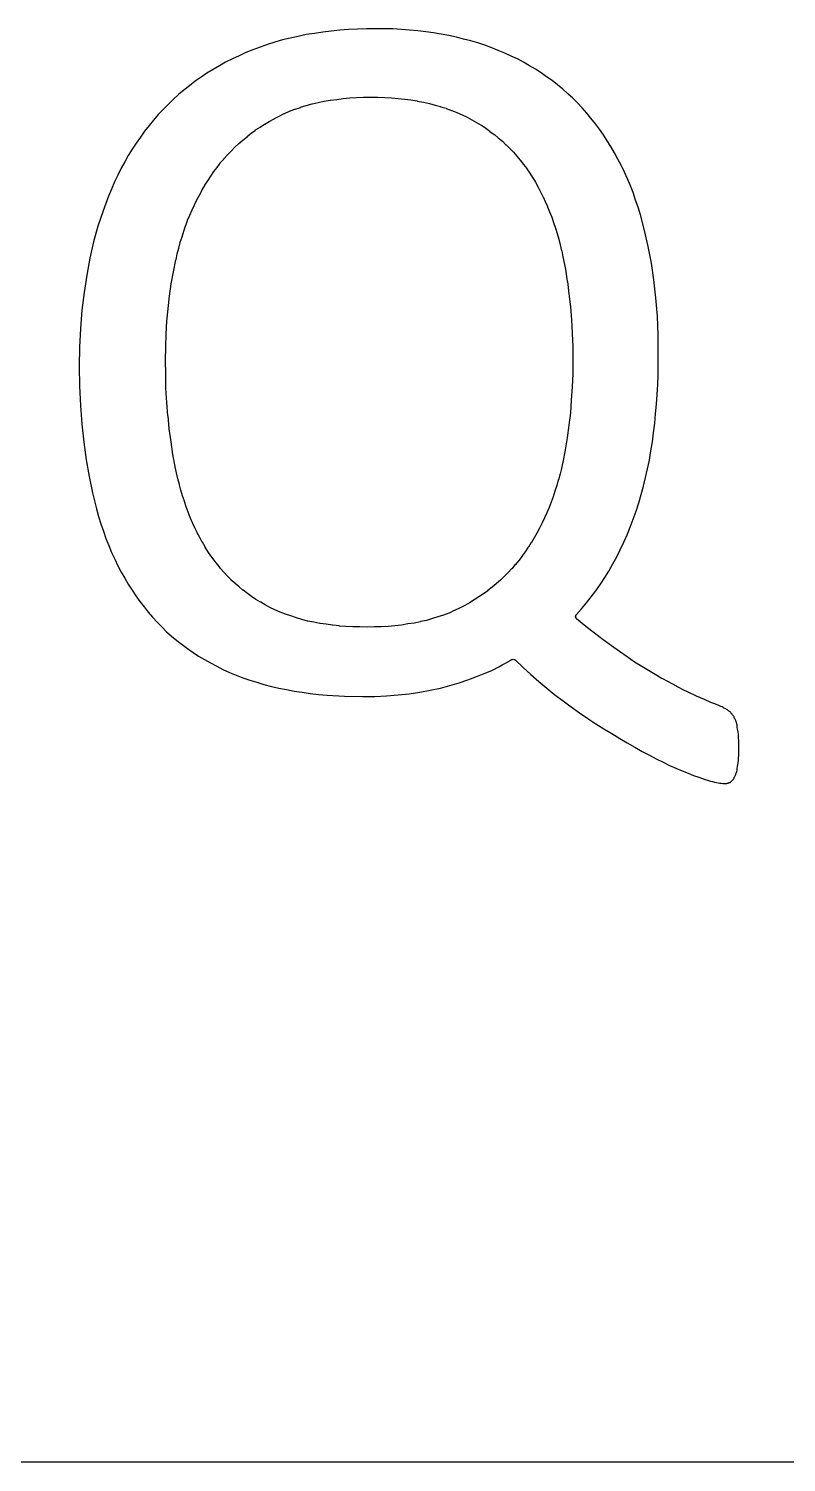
# Model space of a CAD drawing. Extents: x 114 to 420, y -150 to -26.
# Drawn here: x 138.759 to 141.31, y -149.87 to -145.044 of the extents above; entities that cross this region are included whole.
import ezdxf

# ---------------------------------------------------------------- set-up
doc = ezdxf.new("R2010")
doc.units = 0
doc.layers.add('BLACK', color=7, linetype='CONTINUOUS')

msp = doc.modelspace()

# ---------------------------------------------------------------- linework, layer by layer
at = {"layer": 'BLACK', "linetype": 'CONTINUOUS'}
for p, q in [((139.693, -145.064), (139.666, -145.07)), ((139.721, -145.06), (139.693, -145.064)), ((139.749, -145.056), (139.721, -145.06)), ((139.777, -145.052), (139.749, -145.056)), ((139.806, -145.049), (139.777, -145.052)), ((139.836, -145.047), (139.806, -145.049)), ((139.866, -145.046), (139.836, -145.047)), ((139.896, -145.045), (139.866, -145.046)), ((139.927, -145.044), (139.896, -145.045)), ((139.985, -145.045), (139.927, -145.044)), ((140.014, -145.047), (139.985, -145.045)), ((140.041, -145.049), (140.014, -145.047)), ((140.069, -145.051), (140.041, -145.049)), ((140.096, -145.055), (140.069, -145.051)), ((140.122, -145.058), (140.096, -145.055)), ((140.148, -145.062), (140.122, -145.058)), ((140.174, -145.067), (140.148, -145.062)), ((140.199, -145.073), (140.174, -145.067)), ((139.514, -145.115), (139.49, -145.124)), ((139.538, -145.106), (139.514, -145.115)), ((139.563, -145.097), (139.538, -145.106)), ((139.588, -145.089), (139.563, -145.097)), ((139.613, -145.082), (139.588, -145.089)), ((139.639, -145.076), (139.613, -145.082)), ((139.666, -145.07), (139.639, -145.076)), ((140.223, -145.079), (140.199, -145.073)), ((140.248, -145.085), (140.223, -145.079)), ((140.271, -145.092), (140.248, -145.085)), ((140.295, -145.1), (140.271, -145.092)), ((140.318, -145.108), (140.295, -145.1)), ((140.34, -145.117), (140.318, -145.108)), ((140.362, -145.126), (140.34, -145.117)), ((139.422, -145.157), (139.401, -145.169)), ((139.445, -145.145), (139.422, -145.157)), ((139.467, -145.135), (139.445, -145.145)), ((139.49, -145.124), (139.467, -145.135)), ((140.384, -145.136), (140.362, -145.126)), ((140.405, -145.146), (140.384, -145.136)), ((140.425, -145.157), (140.405, -145.146)), ((140.445, -145.169), (140.425, -145.157)), ((139.339, -145.207), (139.319, -145.221)), ((139.359, -145.194), (139.339, -145.207)), ((139.38, -145.181), (139.359, -145.194)), ((139.401, -145.169), (139.38, -145.181)), ((140.465, -145.18), (140.445, -145.169)), ((140.484, -145.193), (140.465, -145.18)), ((140.503, -145.206), (140.484, -145.193)), ((140.522, -145.219), (140.503, -145.206)), ((139.281, -145.251), (139.263, -145.266)), ((139.3, -145.236), (139.281, -145.251)), ((139.319, -145.221), (139.3, -145.236)), ((140.539, -145.233), (140.522, -145.219)), ((140.557, -145.248), (140.539, -145.233)), ((140.574, -145.263), (140.557, -145.248)), ((139.228, -145.299), (139.211, -145.316)), ((139.245, -145.282), (139.228, -145.299)), ((139.263, -145.266), (139.245, -145.282)), ((139.656, -145.315), (139.674, -145.309)), ((139.674, -145.308), (139.693, -145.303)), ((139.674, -145.309), (139.674, -145.308)), ((139.674, -145.309), (139.674, -145.309)), ((139.693, -145.303), (139.713, -145.297)), ((139.693, -145.303), (139.693, -145.303)), ((139.693, -145.303), (139.693, -145.303)), ((139.713, -145.297), (139.733, -145.293)), ((139.713, -145.297), (139.713, -145.297)), ((139.713, -145.297), (139.713, -145.297)), ((139.733, -145.293), (139.753, -145.288)), ((139.733, -145.293), (139.733, -145.293)), ((139.733, -145.293), (139.733, -145.293)), ((139.753, -145.288), (139.753, -145.288)), ((139.753, -145.288), (139.754, -145.288)), ((139.754, -145.288), (139.774, -145.285)), ((139.774, -145.285), (139.774, -145.285)), ((139.774, -145.285), (139.775, -145.285)), ((139.775, -145.285), (139.796, -145.282)), ((139.796, -145.282), (139.818, -145.279)), ((139.796, -145.282), (139.796, -145.282)), ((139.796, -145.282), (139.796, -145.282)), ((139.818, -145.279), (139.84, -145.277)), ((139.818, -145.279), (139.818, -145.279)), ((139.818, -145.279), (139.818, -145.279)), ((139.84, -145.277), (139.863, -145.276)), ((139.84, -145.277), (139.84, -145.277)), ((139.84, -145.277), (139.84, -145.277)), ((139.863, -145.276), (139.886, -145.275)), ((139.863, -145.276), (139.863, -145.276)), ((139.863, -145.276), (139.863, -145.276)), ((139.886, -145.275), (139.887, -145.275)), ((139.887, -145.275), (139.887, -145.275)), ((139.887, -145.275), (139.91, -145.275)), ((139.91, -145.275), (139.91, -145.275)), ((139.91, -145.275), (139.911, -145.275)), ((139.911, -145.275), (139.934, -145.275)), ((139.934, -145.275), (139.934, -145.275)), ((139.934, -145.275), (139.934, -145.275)), ((139.934, -145.275), (139.958, -145.276)), ((139.958, -145.276), (139.958, -145.276)), ((139.958, -145.276), (139.958, -145.276)), ((139.958, -145.276), (139.98, -145.277)), ((139.98, -145.277), (139.981, -145.277)), ((139.981, -145.277), (139.981, -145.277)), ((139.981, -145.277), (140.003, -145.279)), ((140.003, -145.279), (140.003, -145.279)), ((140.003, -145.279), (140.003, -145.279)), ((140.003, -145.279), (140.025, -145.281)), ((140.025, -145.281), (140.025, -145.281)), ((140.025, -145.281), (140.025, -145.281)), ((140.025, -145.281), (140.046, -145.284)), ((140.046, -145.284), (140.046, -145.284)), ((140.046, -145.284), (140.046, -145.284)), ((140.046, -145.284), (140.067, -145.287)), ((140.067, -145.287), (140.067, -145.288)), ((140.067, -145.288), (140.067, -145.288)), ((140.067, -145.288), (140.088, -145.291)), ((140.088, -145.291), (140.088, -145.292)), ((140.088, -145.292), (140.088, -145.291)), ((140.088, -145.291), (140.108, -145.296)), ((140.108, -145.296), (140.108, -145.296)), ((140.108, -145.296), (140.108, -145.296)), ((140.108, -145.296), (140.127, -145.301)), ((140.127, -145.301), (140.127, -145.301)), ((140.127, -145.301), (140.128, -145.301)), ((140.128, -145.301), (140.146, -145.306)), ((140.146, -145.306), (140.147, -145.307)), ((140.147, -145.307), (140.147, -145.307)), ((140.147, -145.307), (140.165, -145.312)), ((140.591, -145.278), (140.574, -145.263)), ((140.607, -145.294), (140.591, -145.278)), ((140.622, -145.311), (140.607, -145.294)), ((139.179, -145.352), (139.164, -145.37)), ((139.195, -145.333), (139.179, -145.352)), ((139.211, -145.316), (139.195, -145.333)), ((139.554, -145.365), (139.569, -145.356)), ((139.569, -145.356), (139.585, -145.347)), ((139.569, -145.356), (139.569, -145.356)), ((139.569, -145.356), (139.569, -145.356)), ((139.585, -145.347), (139.586, -145.347)), ((139.586, -145.346), (139.602, -145.338)), ((139.586, -145.347), (139.586, -145.346)), ((139.602, -145.338), (139.619, -145.33)), ((139.602, -145.338), (139.602, -145.338)), ((139.602, -145.338), (139.602, -145.338)), ((139.619, -145.33), (139.62, -145.33)), ((139.62, -145.33), (139.637, -145.322)), ((139.62, -145.33), (139.62, -145.33)), ((139.637, -145.322), (139.655, -145.315)), ((139.637, -145.322), (139.637, -145.322)), ((139.637, -145.322), (139.637, -145.322)), ((139.655, -145.315), (139.655, -145.315)), ((139.655, -145.315), (139.656, -145.315)), ((140.165, -145.312), (140.165, -145.313)), ((140.165, -145.313), (140.165, -145.313)), ((140.165, -145.313), (140.183, -145.319)), ((140.183, -145.319), (140.183, -145.319)), ((140.183, -145.319), (140.184, -145.319)), ((140.184, -145.319), (140.201, -145.326)), ((140.201, -145.326), (140.201, -145.326)), ((140.201, -145.326), (140.201, -145.326)), ((140.201, -145.326), (140.218, -145.334)), ((140.218, -145.334), (140.218, -145.334)), ((140.218, -145.334), (140.219, -145.334)), ((140.219, -145.334), (140.235, -145.342)), ((140.235, -145.342), (140.235, -145.342)), ((140.235, -145.342), (140.235, -145.342)), ((140.235, -145.342), (140.251, -145.351)), ((140.251, -145.351), (140.251, -145.351)), ((140.251, -145.351), (140.251, -145.351)), ((140.251, -145.351), (140.267, -145.36)), ((140.638, -145.328), (140.622, -145.311)), ((140.652, -145.345), (140.638, -145.328)), ((140.667, -145.364), (140.652, -145.345)), ((139.149, -145.389), (139.135, -145.409)), ((139.164, -145.37), (139.149, -145.389)), ((139.494, -145.407), (139.508, -145.396)), ((139.494, -145.408), (139.494, -145.407)), ((139.494, -145.407), (139.494, -145.407)), ((139.508, -145.396), (139.523, -145.386)), ((139.508, -145.396), (139.508, -145.396)), ((139.508, -145.396), (139.508, -145.396)), ((139.523, -145.385), (139.538, -145.375)), ((139.523, -145.386), (139.523, -145.385)), ((139.523, -145.386), (139.523, -145.386)), ((139.538, -145.375), (139.553, -145.365)), ((139.538, -145.375), (139.538, -145.375)), ((139.538, -145.375), (139.538, -145.375)), ((139.553, -145.365), (139.553, -145.365)), ((139.553, -145.365), (139.554, -145.365)), ((140.267, -145.36), (140.267, -145.36)), ((140.267, -145.36), (140.267, -145.36)), ((140.267, -145.36), (140.282, -145.369)), ((140.282, -145.369), (140.283, -145.369)), ((140.283, -145.369), (140.283, -145.369)), ((140.283, -145.369), (140.298, -145.379)), ((140.298, -145.379), (140.298, -145.379)), ((140.298, -145.379), (140.298, -145.379)), ((140.298, -145.379), (140.312, -145.389)), ((140.312, -145.389), (140.312, -145.39)), ((140.312, -145.39), (140.312, -145.39)), ((140.312, -145.39), (140.326, -145.4)), ((140.326, -145.4), (140.326, -145.4)), ((140.326, -145.4), (140.327, -145.4)), ((140.327, -145.4), (140.34, -145.411)), ((140.681, -145.382), (140.667, -145.364)), ((140.694, -145.401), (140.681, -145.382)), ((140.707, -145.421), (140.694, -145.401)), ((139.107, -145.45), (139.094, -145.471)), ((139.121, -145.429), (139.107, -145.45)), ((139.135, -145.409), (139.121, -145.429)), ((139.44, -145.456), (139.453, -145.443)), ((139.453, -145.443), (139.466, -145.431)), ((139.453, -145.443), (139.453, -145.443)), ((139.453, -145.443), (139.453, -145.443)), ((139.466, -145.431), (139.48, -145.419)), ((139.466, -145.431), (139.466, -145.431)), ((139.466, -145.431), (139.466, -145.431)), ((139.48, -145.419), (139.494, -145.408)), ((139.48, -145.419), (139.48, -145.419)), ((139.48, -145.419), (139.48, -145.419)), ((140.34, -145.411), (140.34, -145.411)), ((140.34, -145.411), (140.34, -145.412)), ((140.34, -145.412), (140.354, -145.423)), ((140.354, -145.423), (140.354, -145.423)), ((140.354, -145.423), (140.354, -145.423)), ((140.354, -145.423), (140.366, -145.435)), ((140.366, -145.435), (140.367, -145.435)), ((140.367, -145.435), (140.367, -145.435)), ((140.367, -145.435), (140.379, -145.447)), ((140.379, -145.447), (140.379, -145.447)), ((140.379, -145.447), (140.379, -145.447)), ((140.379, -145.447), (140.391, -145.46)), ((140.719, -145.441), (140.707, -145.421)), ((140.731, -145.462), (140.719, -145.441)), ((139.082, -145.492), (139.07, -145.514)), ((139.094, -145.471), (139.082, -145.492)), ((139.393, -145.511), (139.404, -145.497)), ((139.404, -145.496), (139.416, -145.483)), ((139.404, -145.497), (139.404, -145.496)), ((139.404, -145.496), (139.404, -145.496)), ((139.416, -145.482), (139.428, -145.469)), ((139.416, -145.483), (139.416, -145.482)), ((139.416, -145.483), (139.416, -145.483)), ((139.428, -145.469), (139.44, -145.456)), ((139.428, -145.469), (139.428, -145.469)), ((139.428, -145.469), (139.428, -145.469)), ((139.44, -145.456), (139.44, -145.456)), ((139.44, -145.456), (139.44, -145.456)), ((140.391, -145.46), (140.391, -145.46)), ((140.391, -145.46), (140.391, -145.46)), ((140.391, -145.46), (140.403, -145.473)), ((140.403, -145.473), (140.403, -145.473)), ((140.403, -145.473), (140.403, -145.473)), ((140.403, -145.473), (140.414, -145.487)), ((140.414, -145.487), (140.414, -145.487)), ((140.414, -145.487), (140.414, -145.487)), ((140.414, -145.487), (140.425, -145.501)), ((140.425, -145.501), (140.425, -145.501)), ((140.425, -145.501), (140.425, -145.501)), ((140.425, -145.501), (140.436, -145.515)), ((140.743, -145.483), (140.731, -145.462)), ((140.754, -145.504), (140.743, -145.483)), ((139.059, -145.537), (139.048, -145.56)), ((139.07, -145.514), (139.059, -145.537)), ((139.362, -145.556), (139.372, -145.541)), ((139.372, -145.54), (139.382, -145.525)), ((139.372, -145.541), (139.372, -145.54)), ((139.372, -145.54), (139.372, -145.54)), ((139.382, -145.525), (139.393, -145.511)), ((139.382, -145.525), (139.382, -145.525)), ((139.382, -145.525), (139.382, -145.525)), ((139.393, -145.511), (139.393, -145.511)), ((139.393, -145.511), (139.393, -145.511)), ((140.436, -145.515), (140.436, -145.515)), ((140.436, -145.515), (140.436, -145.516)), ((140.436, -145.516), (140.446, -145.53)), ((140.446, -145.53), (140.446, -145.53)), ((140.446, -145.53), (140.446, -145.53)), ((140.446, -145.53), (140.455, -145.545)), ((140.455, -145.545), (140.455, -145.546)), ((140.455, -145.546), (140.456, -145.546)), ((140.456, -145.546), (140.465, -145.561)), ((140.765, -145.527), (140.754, -145.504)), ((140.775, -145.549), (140.765, -145.527)), ((140.785, -145.573), (140.775, -145.549)), ((139.037, -145.584), (139.027, -145.608)), ((139.048, -145.56), (139.037, -145.584)), ((139.334, -145.604), (139.343, -145.588)), ((139.343, -145.587), (139.352, -145.572)), ((139.343, -145.588), (139.343, -145.587)), ((139.343, -145.587), (139.343, -145.587)), ((139.352, -145.571), (139.362, -145.556)), ((139.352, -145.572), (139.352, -145.571)), ((139.352, -145.571), (139.352, -145.571)), ((139.362, -145.556), (139.362, -145.556)), ((139.362, -145.556), (139.362, -145.556)), ((140.465, -145.561), (140.465, -145.561)), ((140.465, -145.561), (140.465, -145.561)), ((140.465, -145.561), (140.474, -145.577)), ((140.474, -145.577), (140.474, -145.577)), ((140.474, -145.577), (140.474, -145.577)), ((140.474, -145.577), (140.482, -145.593)), ((140.482, -145.593), (140.482, -145.593)), ((140.482, -145.593), (140.482, -145.593)), ((140.482, -145.593), (140.49, -145.609)), ((140.794, -145.596), (140.785, -145.573)), ((140.802, -145.621), (140.794, -145.596)), ((139.018, -145.632), (139.009, -145.657)), ((139.027, -145.608), (139.018, -145.632)), ((139.309, -145.654), (139.317, -145.637)), ((139.317, -145.637), (139.325, -145.62)), ((139.317, -145.637), (139.317, -145.637)), ((139.317, -145.637), (139.317, -145.637)), ((139.325, -145.62), (139.334, -145.604)), ((139.325, -145.62), (139.325, -145.62)), ((139.325, -145.62), (139.325, -145.62)), ((139.334, -145.604), (139.334, -145.604)), ((139.334, -145.604), (139.334, -145.604)), ((140.49, -145.609), (140.49, -145.609)), ((140.49, -145.609), (140.491, -145.61)), ((140.491, -145.61), (140.498, -145.626)), ((140.498, -145.626), (140.498, -145.626)), ((140.498, -145.626), (140.498, -145.626)), ((140.498, -145.626), (140.506, -145.643)), ((140.506, -145.643), (140.506, -145.643)), ((140.506, -145.643), (140.506, -145.644)), ((140.506, -145.644), (140.513, -145.661)), ((140.811, -145.645), (140.802, -145.621)), ((140.819, -145.671), (140.811, -145.645)), ((139, -145.683), (138.992, -145.709)), ((139.009, -145.657), (139, -145.683)), ((139.288, -145.707), (139.294, -145.69)), ((139.294, -145.689), (139.301, -145.672)), ((139.294, -145.69), (139.294, -145.689)), ((139.294, -145.69), (139.294, -145.69)), ((139.301, -145.672), (139.309, -145.654)), ((139.301, -145.672), (139.301, -145.672)), ((139.301, -145.672), (139.301, -145.672)), ((139.309, -145.654), (139.309, -145.654)), ((139.309, -145.654), (139.309, -145.654)), ((140.513, -145.661), (140.513, -145.661)), ((140.513, -145.661), (140.513, -145.661)), ((140.513, -145.661), (140.52, -145.679)), ((140.52, -145.679), (140.52, -145.679)), ((140.52, -145.679), (140.52, -145.679)), ((140.52, -145.679), (140.526, -145.697)), ((140.833, -145.723), (140.819, -145.671)), ((138.992, -145.709), (138.977, -145.762)), ((139.269, -145.763), (139.275, -145.745)), ((139.275, -145.745), (139.281, -145.726)), ((139.275, -145.745), (139.275, -145.745)), ((139.275, -145.745), (139.275, -145.745)), ((139.281, -145.726), (139.287, -145.708)), ((139.281, -145.726), (139.281, -145.726)), ((139.281, -145.726), (139.281, -145.726)), ((139.287, -145.708), (139.288, -145.708)), ((139.288, -145.708), (139.288, -145.707)), ((140.526, -145.697), (140.526, -145.697)), ((140.526, -145.697), (140.526, -145.697)), ((140.526, -145.697), (140.533, -145.715)), ((140.533, -145.715), (140.533, -145.715)), ((140.533, -145.715), (140.533, -145.715)), ((140.533, -145.715), (140.538, -145.734)), ((140.538, -145.734), (140.538, -145.734)), ((140.538, -145.734), (140.538, -145.734)), ((140.538, -145.734), (140.544, -145.753)), ((140.845, -145.777), (140.833, -145.723)), ((138.977, -145.762), (138.965, -145.817)), ((139.259, -145.802), (139.264, -145.783)), ((139.264, -145.783), (139.269, -145.764)), ((139.264, -145.783), (139.264, -145.783)), ((139.264, -145.783), (139.264, -145.783)), ((139.269, -145.764), (139.269, -145.763)), ((139.269, -145.764), (139.269, -145.764)), ((140.544, -145.753), (140.544, -145.753)), ((140.544, -145.753), (140.544, -145.753)), ((140.544, -145.753), (140.549, -145.772)), ((140.549, -145.772), (140.549, -145.772)), ((140.549, -145.772), (140.549, -145.772)), ((140.549, -145.772), (140.553, -145.792)), ((140.553, -145.792), (140.553, -145.792)), ((140.553, -145.792), (140.554, -145.792)), ((140.554, -145.792), (140.558, -145.812)), ((140.856, -145.833), (140.845, -145.777)), ((138.965, -145.817), (138.954, -145.874)), ((139.246, -145.862), (139.254, -145.822)), ((139.254, -145.822), (139.255, -145.822)), ((139.255, -145.822), (139.259, -145.802)), ((139.255, -145.822), (139.255, -145.822)), ((139.259, -145.802), (139.259, -145.802)), ((139.259, -145.802), (139.259, -145.802)), ((140.558, -145.812), (140.558, -145.812)), ((140.558, -145.812), (140.558, -145.812)), ((140.558, -145.812), (140.566, -145.853)), ((140.864, -145.89), (140.856, -145.833)), ((138.954, -145.874), (138.945, -145.932)), ((139.239, -145.903), (139.246, -145.863)), ((139.246, -145.863), (139.246, -145.862)), ((139.246, -145.862), (139.246, -145.862)), ((140.566, -145.853), (140.566, -145.853)), ((140.566, -145.853), (140.566, -145.853)), ((140.566, -145.853), (140.572, -145.894)), ((138.945, -145.932), (138.938, -145.992)), ((139.233, -145.944), (139.239, -145.903)), ((139.239, -145.903), (139.239, -145.903)), ((139.239, -145.903), (139.239, -145.903)), ((140.572, -145.894), (140.572, -145.894)), ((140.572, -145.894), (140.573, -145.895)), ((140.573, -145.895), (140.578, -145.937)), ((140.578, -145.937), (140.578, -145.937)), ((140.578, -145.937), (140.578, -145.937)), ((140.578, -145.937), (140.583, -145.98)), ((140.871, -145.95), (140.864, -145.89)), ((139.228, -145.986), (139.233, -145.945)), ((139.228, -145.987), (139.228, -145.986)), ((139.228, -145.986), (139.228, -145.986)), ((139.233, -145.945), (139.233, -145.944)), ((139.233, -145.944), (139.233, -145.944)), ((140.583, -145.98), (140.583, -145.98)), ((140.583, -145.98), (140.583, -145.98)), ((140.583, -145.98), (140.587, -146.024)), ((140.876, -146.012), (140.871, -145.95)), ((138.938, -145.992), (138.933, -146.053)), ((139.222, -146.072), (139.224, -146.029)), ((139.224, -146.029), (139.228, -145.987)), ((139.224, -146.029), (139.224, -146.029)), ((139.224, -146.029), (139.224, -146.029)), ((140.587, -146.024), (140.587, -146.024)), ((140.587, -146.024), (140.587, -146.024)), ((140.587, -146.024), (140.589, -146.069)), ((140.879, -146.076), (140.876, -146.012)), ((138.933, -146.053), (138.93, -146.116)), ((139.22, -146.115), (139.222, -146.072)), ((139.222, -146.072), (139.222, -146.072)), ((139.222, -146.072), (139.222, -146.072)), ((140.589, -146.069), (140.589, -146.069)), ((140.589, -146.069), (140.589, -146.069)), ((140.589, -146.069), (140.591, -146.115)), ((140.879, -146.141), (140.879, -146.076)), ((138.93, -146.116), (138.929, -146.18)), ((139.219, -146.16), (139.22, -146.116)), ((139.22, -146.116), (139.22, -146.115)), ((139.22, -146.116), (139.22, -146.116)), ((140.591, -146.115), (140.591, -146.115)), ((140.591, -146.115), (140.591, -146.115)), ((140.591, -146.115), (140.591, -146.161)), ((139.22, -146.208), (139.219, -146.16)), ((139.219, -146.16), (139.219, -146.16)), ((139.219, -146.16), (139.219, -146.16)), ((140.591, -146.161), (140.591, -146.162)), ((140.591, -146.162), (140.591, -146.162)), ((140.591, -146.162), (140.591, -146.206)), ((140.878, -146.209), (140.879, -146.175)), ((140.879, -146.175), (140.879, -146.141)), ((138.929, -146.18), (138.93, -146.247)), ((139.221, -146.255), (139.22, -146.208)), ((139.22, -146.208), (139.22, -146.208)), ((139.22, -146.208), (139.22, -146.208)), ((140.591, -146.206), (140.589, -146.25)), ((140.591, -146.206), (140.591, -146.206)), ((140.591, -146.206), (140.591, -146.206)), ((140.877, -146.242), (140.878, -146.209)), ((138.93, -146.247), (138.933, -146.312)), ((139.224, -146.302), (139.221, -146.255)), ((139.221, -146.255), (139.221, -146.255)), ((139.221, -146.255), (139.221, -146.255)), ((140.589, -146.25), (140.586, -146.294)), ((140.589, -146.25), (140.589, -146.25)), ((140.589, -146.25), (140.589, -146.25)), ((140.873, -146.308), (140.875, -146.275)), ((140.875, -146.275), (140.877, -146.242)), ((138.933, -146.312), (138.938, -146.375)), ((139.227, -146.347), (139.224, -146.302)), ((139.224, -146.302), (139.224, -146.302)), ((139.224, -146.302), (139.224, -146.302)), ((140.586, -146.294), (140.583, -146.337)), ((140.586, -146.294), (140.586, -146.294)), ((140.586, -146.294), (140.586, -146.294)), ((140.87, -146.34), (140.873, -146.308)), ((139.228, -146.347), (139.227, -146.347)), ((139.232, -146.391), (139.228, -146.347)), ((139.228, -146.347), (139.228, -146.347)), ((140.583, -146.337), (140.578, -146.379)), ((140.583, -146.337), (140.583, -146.337)), ((140.583, -146.337), (140.583, -146.337)), ((140.863, -146.404), (140.867, -146.372)), ((140.867, -146.372), (140.87, -146.34)), ((138.938, -146.375), (138.944, -146.436)), ((139.238, -146.435), (139.232, -146.391)), ((139.232, -146.391), (139.232, -146.391)), ((139.232, -146.391), (139.232, -146.391)), ((140.578, -146.379), (140.572, -146.421)), ((140.578, -146.379), (140.578, -146.379)), ((140.578, -146.379), (140.578, -146.379)), ((140.859, -146.435), (140.863, -146.404)), ((138.944, -146.436), (138.952, -146.495)), ((139.244, -146.477), (139.238, -146.435)), ((139.238, -146.435), (139.238, -146.435)), ((139.238, -146.435), (139.238, -146.435)), ((140.565, -146.463), (140.557, -146.503)), ((140.572, -146.421), (140.565, -146.462)), ((140.565, -146.462), (140.565, -146.463)), ((140.565, -146.463), (140.565, -146.463)), ((140.572, -146.421), (140.572, -146.421)), ((140.572, -146.421), (140.572, -146.421)), ((140.849, -146.496), (140.854, -146.465)), ((140.854, -146.465), (140.859, -146.435)), ((138.952, -146.495), (138.962, -146.552)), ((139.252, -146.518), (139.244, -146.477)), ((139.244, -146.477), (139.244, -146.477)), ((139.244, -146.477), (139.244, -146.477)), ((140.557, -146.503), (140.553, -146.523)), ((140.557, -146.503), (140.557, -146.503)), ((140.557, -146.503), (140.557, -146.503)), ((140.843, -146.526), (140.849, -146.496)), ((138.962, -146.552), (138.974, -146.607)), ((139.252, -146.519), (139.252, -146.518)), ((139.252, -146.518), (139.252, -146.518)), ((139.256, -146.539), (139.252, -146.519)), ((139.261, -146.559), (139.256, -146.539)), ((139.256, -146.539), (139.256, -146.539)), ((139.256, -146.539), (139.256, -146.539)), ((139.266, -146.578), (139.261, -146.559)), ((139.261, -146.559), (139.261, -146.559)), ((139.261, -146.559), (139.261, -146.559)), ((140.542, -146.563), (140.537, -146.582)), ((140.543, -146.563), (140.542, -146.563)), ((140.542, -146.563), (140.542, -146.563)), ((140.548, -146.543), (140.543, -146.563)), ((140.553, -146.524), (140.548, -146.543)), ((140.548, -146.543), (140.548, -146.543)), ((140.548, -146.543), (140.548, -146.543)), ((140.553, -146.523), (140.553, -146.523)), ((140.553, -146.523), (140.553, -146.524)), ((140.829, -146.584), (140.836, -146.555)), ((140.836, -146.555), (140.843, -146.526)), ((138.974, -146.607), (138.987, -146.66)), ((139.266, -146.579), (139.266, -146.578)), ((139.271, -146.598), (139.266, -146.579)), ((139.266, -146.579), (139.266, -146.579)), ((139.277, -146.617), (139.271, -146.598)), ((139.271, -146.598), (139.271, -146.598)), ((139.271, -146.598), (139.271, -146.598)), ((140.531, -146.601), (140.525, -146.62)), ((140.537, -146.582), (140.531, -146.601)), ((140.531, -146.601), (140.531, -146.601)), ((140.531, -146.601), (140.531, -146.601)), ((140.537, -146.582), (140.537, -146.582)), ((140.537, -146.582), (140.537, -146.582)), ((140.813, -146.64), (140.821, -146.612)), ((140.821, -146.612), (140.829, -146.584)), ((138.987, -146.66), (138.994, -146.686)), ((139.283, -146.635), (139.277, -146.617)), ((139.277, -146.617), (139.277, -146.617)), ((139.277, -146.617), (139.277, -146.617)), ((139.283, -146.636), (139.283, -146.635)), ((139.289, -146.654), (139.283, -146.636)), ((139.283, -146.636), (139.283, -146.636)), ((139.296, -146.672), (139.289, -146.654)), ((139.289, -146.654), (139.289, -146.654)), ((139.289, -146.654), (139.289, -146.654)), ((140.511, -146.656), (140.504, -146.674)), ((140.518, -146.638), (140.511, -146.656)), ((140.511, -146.656), (140.511, -146.656)), ((140.511, -146.656), (140.511, -146.656)), ((140.525, -146.62), (140.518, -146.638)), ((140.518, -146.638), (140.518, -146.638)), ((140.518, -146.638), (140.518, -146.638)), ((140.525, -146.62), (140.525, -146.62)), ((140.525, -146.62), (140.525, -146.62)), ((140.804, -146.668), (140.813, -146.64)), ((138.994, -146.686), (139.002, -146.711)), ((139.303, -146.689), (139.296, -146.672)), ((139.296, -146.672), (139.296, -146.672)), ((139.296, -146.672), (139.296, -146.672)), ((139.303, -146.69), (139.303, -146.689)), ((139.31, -146.707), (139.303, -146.69)), ((139.303, -146.69), (139.303, -146.69)), ((139.318, -146.724), (139.31, -146.707)), ((139.31, -146.707), (139.31, -146.707)), ((139.31, -146.707), (139.31, -146.707)), ((140.488, -146.708), (140.479, -146.725)), ((140.496, -146.691), (140.488, -146.708)), ((140.488, -146.708), (140.488, -146.708)), ((140.488, -146.708), (140.488, -146.708)), ((140.504, -146.674), (140.496, -146.691)), ((140.496, -146.691), (140.496, -146.691)), ((140.496, -146.691), (140.496, -146.691)), ((140.504, -146.674), (140.504, -146.674)), ((140.504, -146.674), (140.504, -146.674)), ((140.784, -146.722), (140.794, -146.695)), ((140.794, -146.695), (140.804, -146.668)), ((139.002, -146.711), (139.011, -146.736)), ((139.011, -146.736), (139.019, -146.76)), ((139.326, -146.74), (139.318, -146.724)), ((139.318, -146.724), (139.318, -146.724)), ((139.318, -146.724), (139.318, -146.724)), ((139.326, -146.741), (139.326, -146.74)), ((139.335, -146.757), (139.326, -146.741)), ((139.326, -146.741), (139.326, -146.741)), ((139.343, -146.773), (139.335, -146.757)), ((139.335, -146.757), (139.335, -146.757)), ((139.335, -146.757), (139.335, -146.757)), ((140.461, -146.758), (140.452, -146.774)), ((140.47, -146.742), (140.461, -146.758)), ((140.461, -146.758), (140.461, -146.758)), ((140.461, -146.758), (140.461, -146.758)), ((140.479, -146.725), (140.47, -146.742)), ((140.47, -146.742), (140.47, -146.742)), ((140.47, -146.742), (140.47, -146.742)), ((140.479, -146.725), (140.479, -146.725)), ((140.479, -146.725), (140.479, -146.725)), ((140.763, -146.773), (140.774, -146.748)), ((140.774, -146.748), (140.784, -146.722)), ((139.019, -146.76), (139.029, -146.784)), ((139.029, -146.784), (139.038, -146.807)), ((139.344, -146.773), (139.343, -146.773)), ((139.353, -146.788), (139.344, -146.773)), ((139.344, -146.773), (139.344, -146.773)), ((139.353, -146.789), (139.353, -146.788)), ((139.353, -146.788), (139.353, -146.788)), ((139.362, -146.804), (139.353, -146.789)), ((139.372, -146.819), (139.362, -146.804)), ((139.362, -146.804), (139.362, -146.804)), ((139.362, -146.804), (139.362, -146.804)), ((140.431, -146.805), (140.42, -146.819)), ((140.441, -146.789), (140.431, -146.805)), ((140.431, -146.805), (140.431, -146.805)), ((140.431, -146.805), (140.431, -146.805)), ((140.442, -146.789), (140.441, -146.789)), ((140.441, -146.789), (140.441, -146.789)), ((140.451, -146.774), (140.442, -146.789)), ((140.452, -146.774), (140.451, -146.774)), ((140.451, -146.774), (140.451, -146.774)), ((140.739, -146.822), (140.751, -146.798)), ((140.751, -146.798), (140.763, -146.773)), ((139.038, -146.807), (139.049, -146.83)), ((139.049, -146.83), (139.059, -146.852)), ((139.059, -146.852), (139.07, -146.873)), ((139.383, -146.833), (139.372, -146.819)), ((139.372, -146.819), (139.372, -146.819)), ((139.372, -146.819), (139.372, -146.819)), ((139.393, -146.847), (139.383, -146.833)), ((139.383, -146.833), (139.383, -146.833)), ((139.383, -146.833), (139.383, -146.833)), ((139.394, -146.847), (139.393, -146.847)), ((139.393, -146.847), (139.393, -146.847)), ((139.405, -146.861), (139.394, -146.847)), ((140.397, -146.848), (140.386, -146.862)), ((140.398, -146.848), (140.397, -146.848)), ((140.409, -146.834), (140.398, -146.848)), ((140.398, -146.848), (140.398, -146.848)), ((140.42, -146.82), (140.409, -146.834)), ((140.409, -146.834), (140.409, -146.834)), ((140.409, -146.834), (140.409, -146.834)), ((140.42, -146.819), (140.42, -146.819)), ((140.42, -146.819), (140.42, -146.82)), ((140.712, -146.87), (140.726, -146.846)), ((140.726, -146.846), (140.739, -146.822)), ((139.07, -146.873), (139.082, -146.894)), ((139.082, -146.894), (139.094, -146.914)), ((139.416, -146.874), (139.405, -146.861)), ((139.405, -146.861), (139.405, -146.861)), ((139.405, -146.861), (139.405, -146.861)), ((139.428, -146.887), (139.416, -146.874)), ((139.416, -146.874), (139.416, -146.874)), ((139.416, -146.874), (139.416, -146.874)), ((139.441, -146.899), (139.428, -146.887)), ((139.428, -146.887), (139.428, -146.887)), ((139.428, -146.887), (139.428, -146.887)), ((139.441, -146.9), (139.441, -146.899)), ((139.453, -146.911), (139.441, -146.9)), ((139.441, -146.9), (139.441, -146.9)), ((140.347, -146.901), (140.334, -146.912)), ((140.36, -146.888), (140.347, -146.9)), ((140.347, -146.9), (140.347, -146.9)), ((140.347, -146.9), (140.347, -146.901)), ((140.373, -146.875), (140.36, -146.888)), ((140.36, -146.888), (140.36, -146.888)), ((140.36, -146.888), (140.36, -146.888)), ((140.385, -146.862), (140.373, -146.875)), ((140.373, -146.875), (140.373, -146.875)), ((140.373, -146.875), (140.373, -146.875)), ((140.386, -146.862), (140.385, -146.862)), ((140.386, -146.862), (140.386, -146.862)), ((140.684, -146.914), (140.699, -146.892)), ((140.699, -146.892), (140.712, -146.87)), ((139.094, -146.914), (139.107, -146.934)), ((139.107, -146.934), (139.12, -146.953)), ((139.454, -146.911), (139.453, -146.911)), ((139.454, -146.912), (139.454, -146.911)), ((139.467, -146.923), (139.454, -146.912)), ((139.48, -146.934), (139.467, -146.923)), ((139.467, -146.923), (139.467, -146.923)), ((139.467, -146.923), (139.467, -146.923)), ((139.481, -146.934), (139.48, -146.934)), ((139.495, -146.945), (139.481, -146.934)), ((139.481, -146.934), (139.481, -146.934)), ((139.509, -146.955), (139.495, -146.945)), ((139.495, -146.945), (139.495, -146.945)), ((139.495, -146.945), (139.495, -146.945)), ((140.29, -146.946), (140.275, -146.957)), ((140.305, -146.936), (140.29, -146.946)), ((140.29, -146.946), (140.29, -146.946)), ((140.29, -146.946), (140.29, -146.946)), ((140.319, -146.924), (140.305, -146.935)), ((140.305, -146.935), (140.305, -146.935)), ((140.305, -146.935), (140.305, -146.936)), ((140.32, -146.924), (140.319, -146.924)), ((140.319, -146.924), (140.319, -146.924)), ((140.333, -146.913), (140.32, -146.924)), ((140.334, -146.912), (140.333, -146.912)), ((140.333, -146.912), (140.333, -146.913)), ((140.653, -146.957), (140.669, -146.936)), ((140.669, -146.936), (140.684, -146.914)), ((139.12, -146.953), (139.133, -146.972)), ((139.133, -146.972), (139.147, -146.99)), ((139.147, -146.99), (139.161, -147.008)), ((139.524, -146.965), (139.509, -146.955)), ((139.509, -146.955), (139.509, -146.955)), ((139.509, -146.955), (139.509, -146.955)), ((139.539, -146.974), (139.524, -146.965)), ((139.524, -146.965), (139.524, -146.965)), ((139.524, -146.965), (139.524, -146.965)), ((139.54, -146.975), (139.539, -146.974)), ((139.539, -146.974), (139.539, -146.974)), ((139.555, -146.983), (139.54, -146.975)), ((139.555, -146.984), (139.555, -146.983)), ((139.555, -146.983), (139.555, -146.983)), ((139.571, -146.992), (139.555, -146.984)), ((139.588, -147), (139.571, -146.992)), ((139.571, -146.992), (139.571, -146.992)), ((139.571, -146.992), (139.571, -146.992)), ((140.21, -146.995), (140.193, -147.003)), ((140.227, -146.986), (140.21, -146.995)), ((140.21, -146.995), (140.21, -146.995)), ((140.21, -146.995), (140.21, -146.995)), ((140.243, -146.977), (140.227, -146.986)), ((140.227, -146.986), (140.227, -146.986)), ((140.227, -146.986), (140.227, -146.986)), ((140.259, -146.967), (140.243, -146.977)), ((140.243, -146.977), (140.243, -146.977)), ((140.243, -146.977), (140.243, -146.977)), ((140.275, -146.957), (140.259, -146.967)), ((140.259, -146.967), (140.259, -146.967)), ((140.259, -146.967), (140.259, -146.967)), ((140.275, -146.957), (140.275, -146.957)), ((140.275, -146.957), (140.275, -146.957)), ((140.603, -147.016), (140.62, -146.997)), ((140.62, -146.997), (140.637, -146.977)), ((140.637, -146.977), (140.653, -146.957)), ((139.161, -147.008), (139.176, -147.025)), ((139.176, -147.025), (139.191, -147.042)), ((139.191, -147.042), (139.207, -147.058)), ((139.605, -147.008), (139.588, -147)), ((139.588, -147), (139.588, -147)), ((139.588, -147), (139.588, -147)), ((139.623, -147.015), (139.605, -147.008)), ((139.605, -147.008), (139.605, -147.008)), ((139.605, -147.008), (139.605, -147.008)), ((139.641, -147.021), (139.623, -147.015)), ((139.623, -147.015), (139.623, -147.015)), ((139.623, -147.015), (139.623, -147.015)), ((139.66, -147.027), (139.641, -147.021)), ((139.641, -147.021), (139.641, -147.021)), ((139.641, -147.021), (139.641, -147.021)), ((139.679, -147.033), (139.66, -147.027)), ((139.66, -147.027), (139.66, -147.027)), ((139.66, -147.027), (139.66, -147.027)), ((139.698, -147.038), (139.679, -147.033)), ((139.679, -147.033), (139.679, -147.033)), ((139.679, -147.033), (139.679, -147.033)), ((139.699, -147.038), (139.698, -147.038)), ((139.719, -147.042), (139.699, -147.038)), ((139.699, -147.038), (139.699, -147.038)), ((139.739, -147.046), (139.719, -147.042)), ((139.719, -147.042), (139.719, -147.042)), ((139.719, -147.042), (139.719, -147.042)), ((139.74, -147.046), (139.739, -147.046)), ((139.761, -147.049), (139.74, -147.046)), ((139.74, -147.046), (139.74, -147.046)), ((140.036, -147.048), (140.014, -147.052)), ((140.057, -147.045), (140.036, -147.048)), ((140.036, -147.048), (140.036, -147.048)), ((140.036, -147.048), (140.036, -147.048)), ((140.078, -147.041), (140.057, -147.045)), ((140.057, -147.045), (140.057, -147.045)), ((140.057, -147.045), (140.057, -147.045)), ((140.098, -147.036), (140.078, -147.04)), ((140.078, -147.04), (140.078, -147.04)), ((140.078, -147.04), (140.078, -147.041)), ((140.118, -147.03), (140.098, -147.036)), ((140.098, -147.036), (140.098, -147.036)), ((140.098, -147.036), (140.098, -147.036)), ((140.137, -147.024), (140.118, -147.03)), ((140.118, -147.03), (140.118, -147.03)), ((140.118, -147.03), (140.118, -147.03)), ((140.156, -147.018), (140.137, -147.024)), ((140.137, -147.024), (140.137, -147.024)), ((140.137, -147.024), (140.137, -147.024)), ((140.174, -147.011), (140.156, -147.018)), ((140.156, -147.018), (140.156, -147.018)), ((140.156, -147.018), (140.156, -147.018)), ((140.175, -147.011), (140.174, -147.011)), ((140.174, -147.011), (140.174, -147.011)), ((140.192, -147.003), (140.175, -147.011)), ((140.193, -147.003), (140.192, -147.003)), ((140.192, -147.003), (140.192, -147.003)), ((140.6, -147.024), (140.601, -147.02)), ((140.602, -147.027), (140.6, -147.024)), ((140.6, -147.024), (140.6, -147.024)), ((140.6, -147.024), (140.6, -147.024)), ((140.601, -147.02), (140.602, -147.017)), ((140.602, -147.017), (140.603, -147.017)), ((140.604, -147.03), (140.602, -147.027)), ((140.603, -147.017), (140.603, -147.016)), ((140.604, -147.031), (140.604, -147.03)), ((140.635, -147.056), (140.604, -147.031)), ((140.604, -147.031), (140.604, -147.031)), ((139.207, -147.058), (139.223, -147.074)), ((139.223, -147.074), (139.24, -147.089)), ((139.24, -147.089), (139.258, -147.103)), ((139.782, -147.052), (139.761, -147.049)), ((139.761, -147.049), (139.761, -147.049)), ((139.761, -147.049), (139.761, -147.049)), ((139.783, -147.052), (139.782, -147.052)), ((139.782, -147.052), (139.782, -147.052)), ((139.805, -147.054), (139.783, -147.052)), ((139.805, -147.055), (139.805, -147.054)), ((139.805, -147.054), (139.805, -147.054)), ((139.827, -147.056), (139.805, -147.055)), ((139.85, -147.058), (139.827, -147.056)), ((139.827, -147.056), (139.827, -147.056)), ((139.827, -147.056), (139.827, -147.056)), ((139.851, -147.058), (139.85, -147.058)), ((139.874, -147.058), (139.851, -147.058)), ((139.851, -147.058), (139.851, -147.058)), ((139.898, -147.059), (139.874, -147.058)), ((139.874, -147.058), (139.874, -147.058)), ((139.874, -147.058), (139.874, -147.058)), ((139.899, -147.059), (139.898, -147.059)), ((139.922, -147.058), (139.899, -147.059)), ((139.899, -147.059), (139.899, -147.059)), ((139.923, -147.058), (139.922, -147.058)), ((139.946, -147.058), (139.923, -147.058)), ((139.923, -147.058), (139.923, -147.058)), ((139.969, -147.056), (139.946, -147.058)), ((139.946, -147.058), (139.946, -147.057)), ((139.946, -147.057), (139.946, -147.058)), ((139.992, -147.054), (139.969, -147.056)), ((139.969, -147.056), (139.969, -147.056)), ((139.969, -147.056), (139.969, -147.056)), ((140.014, -147.052), (139.992, -147.054)), ((139.992, -147.054), (139.992, -147.054)), ((139.992, -147.054), (139.992, -147.054)), ((140.014, -147.052), (140.014, -147.052)), ((140.014, -147.052), (140.014, -147.052)), ((140.664, -147.079), (140.635, -147.056)), ((140.635, -147.056), (140.635, -147.056)), ((140.635, -147.056), (140.635, -147.056)), ((140.693, -147.101), (140.664, -147.079)), ((140.664, -147.079), (140.664, -147.079)), ((140.664, -147.079), (140.664, -147.079)), ((139.258, -147.103), (139.275, -147.117)), ((139.275, -147.117), (139.294, -147.131)), ((139.294, -147.131), (139.312, -147.144)), ((139.312, -147.144), (139.331, -147.156)), ((140.721, -147.122), (140.693, -147.101)), ((140.693, -147.101), (140.693, -147.101)), ((140.693, -147.101), (140.693, -147.101)), ((140.748, -147.141), (140.721, -147.122)), ((140.721, -147.122), (140.721, -147.122)), ((140.721, -147.122), (140.721, -147.122)), ((140.774, -147.159), (140.748, -147.141)), ((140.748, -147.141), (140.748, -147.141)), ((140.748, -147.141), (140.748, -147.141)), ((139.331, -147.156), (139.351, -147.168)), ((139.351, -147.168), (139.371, -147.179)), ((139.371, -147.179), (139.392, -147.19)), ((139.392, -147.19), (139.413, -147.201)), ((140.318, -147.204), (140.342, -147.192)), ((140.342, -147.192), (140.353, -147.186)), ((140.353, -147.186), (140.364, -147.18)), ((140.364, -147.18), (140.375, -147.174)), ((140.375, -147.174), (140.385, -147.168)), ((140.385, -147.168), (140.388, -147.167)), ((140.388, -147.167), (140.39, -147.166)), ((140.39, -147.166), (140.392, -147.167)), ((140.392, -147.167), (140.393, -147.167)), ((140.393, -147.167), (140.395, -147.168)), ((140.395, -147.168), (140.397, -147.169)), ((140.397, -147.169), (140.424, -147.194)), ((140.799, -147.176), (140.774, -147.159)), ((140.774, -147.159), (140.774, -147.159)), ((140.774, -147.159), (140.774, -147.159)), ((140.823, -147.191), (140.799, -147.176)), ((140.799, -147.176), (140.799, -147.176)), ((140.799, -147.176), (140.799, -147.176)), ((140.846, -147.205), (140.823, -147.191)), ((140.823, -147.191), (140.823, -147.191)), ((140.823, -147.191), (140.823, -147.191)), ((139.413, -147.201), (139.435, -147.211)), ((139.435, -147.211), (139.457, -147.22)), ((139.457, -147.22), (139.48, -147.229)), ((139.48, -147.229), (139.503, -147.237)), ((139.503, -147.237), (139.527, -147.244)), ((140.208, -147.246), (140.237, -147.236)), ((140.237, -147.236), (140.265, -147.226)), ((140.265, -147.226), (140.292, -147.215)), ((140.292, -147.215), (140.318, -147.204)), ((140.424, -147.194), (140.45, -147.218)), ((140.45, -147.218), (140.477, -147.242)), ((140.868, -147.218), (140.846, -147.205)), ((140.846, -147.205), (140.846, -147.205)), ((140.846, -147.205), (140.846, -147.205)), ((140.889, -147.23), (140.868, -147.218)), ((140.868, -147.218), (140.868, -147.218)), ((140.868, -147.218), (140.868, -147.218)), ((140.897, -147.234), (140.889, -147.23)), ((140.889, -147.23), (140.889, -147.23)), ((140.889, -147.23), (140.889, -147.23)), ((140.909, -147.241), (140.897, -147.234)), ((140.897, -147.234), (140.897, -147.234)), ((140.928, -147.251), (140.909, -147.241)), ((140.909, -147.241), (140.909, -147.241)), ((140.909, -147.241), (140.909, -147.241)), ((139.527, -147.244), (139.551, -147.252)), ((139.551, -147.252), (139.576, -147.258)), ((139.576, -147.258), (139.601, -147.264)), ((139.601, -147.264), (139.627, -147.269)), ((139.627, -147.269), (139.653, -147.274)), ((139.653, -147.274), (139.68, -147.278)), ((139.68, -147.278), (139.707, -147.282)), ((139.707, -147.282), (139.735, -147.285)), ((139.735, -147.285), (139.764, -147.288)), ((139.764, -147.288), (139.822, -147.291)), ((139.964, -147.29), (140.003, -147.287)), ((140.003, -147.287), (140.04, -147.283)), ((140.04, -147.283), (140.076, -147.278)), ((140.076, -147.278), (140.111, -147.271)), ((140.111, -147.271), (140.145, -147.264)), ((140.145, -147.264), (140.177, -147.255)), ((140.177, -147.255), (140.208, -147.246)), ((140.477, -147.242), (140.504, -147.264)), ((140.504, -147.264), (140.531, -147.286)), ((140.531, -147.286), (140.559, -147.307)), ((140.946, -147.261), (140.928, -147.251)), ((140.928, -147.251), (140.928, -147.251)), ((140.928, -147.251), (140.928, -147.251)), ((140.963, -147.27), (140.946, -147.261)), ((140.946, -147.261), (140.946, -147.261)), ((140.946, -147.261), (140.946, -147.261)), ((140.979, -147.277), (140.963, -147.27)), ((140.963, -147.27), (140.963, -147.27)), ((140.963, -147.27), (140.963, -147.27)), ((141.008, -147.291), (140.979, -147.277)), ((140.979, -147.277), (140.979, -147.277)), ((140.979, -147.277), (140.979, -147.277)), ((139.822, -147.291), (139.883, -147.292)), ((139.883, -147.292), (139.924, -147.292)), ((139.924, -147.292), (139.964, -147.29)), ((140.559, -147.307), (140.586, -147.327)), ((140.586, -147.327), (140.614, -147.347)), ((141.034, -147.302), (141.008, -147.291)), ((141.008, -147.291), (141.008, -147.291)), ((141.008, -147.291), (141.008, -147.291)), ((141.056, -147.312), (141.034, -147.302)), ((141.034, -147.302), (141.034, -147.302)), ((141.034, -147.302), (141.034, -147.302)), ((141.066, -147.316), (141.056, -147.312)), ((141.056, -147.312), (141.056, -147.312)), ((141.056, -147.312), (141.056, -147.312)), ((141.075, -147.319), (141.066, -147.316)), ((141.066, -147.316), (141.066, -147.316)), ((141.066, -147.316), (141.066, -147.316)), ((141.083, -147.322), (141.075, -147.319)), ((141.09, -147.326), (141.083, -147.322)), ((141.094, -147.327), (141.09, -147.326)), ((141.097, -147.329), (141.094, -147.327)), ((141.1, -147.331), (141.097, -147.329)), ((141.103, -147.332), (141.1, -147.331)), ((141.106, -147.334), (141.103, -147.332)), ((141.109, -147.336), (141.106, -147.334)), ((141.112, -147.337), (141.109, -147.336)), ((141.114, -147.339), (141.112, -147.337)), ((140.614, -147.347), (140.642, -147.366)), ((140.642, -147.366), (140.669, -147.384)), ((140.669, -147.384), (140.696, -147.401)), ((141.116, -147.341), (141.114, -147.339)), ((141.119, -147.343), (141.116, -147.341)), ((141.121, -147.344), (141.119, -147.343)), ((141.123, -147.346), (141.121, -147.344)), ((141.124, -147.348), (141.123, -147.346)), ((141.126, -147.35), (141.124, -147.348)), ((141.128, -147.352), (141.126, -147.35)), ((141.129, -147.354), (141.128, -147.352)), ((141.131, -147.356), (141.129, -147.354)), ((141.132, -147.358), (141.131, -147.356)), ((141.134, -147.361), (141.132, -147.358)), ((141.135, -147.363), (141.134, -147.361)), ((141.136, -147.366), (141.135, -147.363)), ((141.138, -147.368), (141.136, -147.366)), ((141.139, -147.371), (141.138, -147.368)), ((141.14, -147.374), (141.139, -147.371)), ((141.141, -147.377), (141.14, -147.374)), ((141.142, -147.38), (141.141, -147.377)), ((141.143, -147.384), (141.142, -147.38)), ((141.144, -147.387), (141.143, -147.384)), ((140.696, -147.401), (140.723, -147.417)), ((140.723, -147.417), (140.749, -147.433)), ((140.749, -147.433), (140.774, -147.448)), ((141.145, -147.395), (141.144, -147.387)), ((141.146, -147.402), (141.145, -147.395)), ((141.148, -147.411), (141.146, -147.402)), ((141.149, -147.42), (141.148, -147.411)), ((141.149, -147.43), (141.149, -147.42)), ((141.15, -147.441), (141.149, -147.43)), ((140.774, -147.448), (140.774, -147.448)), ((140.774, -147.448), (140.8, -147.463)), ((140.8, -147.463), (140.825, -147.477)), ((140.825, -147.477), (140.849, -147.49)), ((141.15, -147.452), (141.15, -147.441)), ((141.15, -147.464), (141.15, -147.452)), ((141.15, -147.474), (141.15, -147.464)), ((141.15, -147.483), (141.15, -147.474)), ((140.849, -147.49), (140.872, -147.502)), ((140.872, -147.502), (140.895, -147.513)), ((140.895, -147.513), (140.917, -147.524)), ((140.917, -147.524), (140.938, -147.533)), ((141.145, -147.534), (141.146, -147.528)), ((141.146, -147.528), (141.147, -147.522)), ((141.147, -147.522), (141.148, -147.515)), ((141.148, -147.515), (141.149, -147.507)), ((141.149, -147.499), (141.15, -147.491)), ((141.149, -147.507), (141.149, -147.499)), ((141.15, -147.491), (141.15, -147.483)), ((140.938, -147.533), (140.959, -147.542)), ((140.959, -147.542), (140.979, -147.55)), ((140.979, -147.55), (140.998, -147.558)), ((140.998, -147.558), (141.016, -147.564)), ((141.016, -147.564), (141.033, -147.57)), ((141.033, -147.57), (141.048, -147.575)), ((141.048, -147.575), (141.055, -147.577)), ((141.055, -147.577), (141.062, -147.578)), ((141.062, -147.578), (141.068, -147.58)), ((141.123, -147.579), (141.124, -147.578)), ((141.123, -147.58), (141.123, -147.579)), ((141.124, -147.578), (141.125, -147.577)), ((141.125, -147.577), (141.126, -147.577)), ((141.126, -147.577), (141.127, -147.576)), ((141.127, -147.576), (141.128, -147.575)), ((141.128, -147.575), (141.129, -147.574)), ((141.129, -147.574), (141.13, -147.572)), ((141.13, -147.572), (141.131, -147.571)), ((141.131, -147.571), (141.132, -147.57)), ((141.132, -147.57), (141.133, -147.569)), ((141.133, -147.569), (141.134, -147.567)), ((141.134, -147.567), (141.135, -147.565)), ((141.135, -147.564), (141.136, -147.562)), ((141.135, -147.565), (141.135, -147.564)), ((141.136, -147.562), (141.137, -147.56)), ((141.137, -147.56), (141.138, -147.559)), ((141.138, -147.559), (141.139, -147.557)), ((141.139, -147.557), (141.14, -147.555)), ((141.14, -147.555), (141.141, -147.55)), ((141.141, -147.55), (141.143, -147.545)), ((141.143, -147.545), (141.144, -147.54)), ((141.144, -147.54), (141.145, -147.534)), ((141.068, -147.58), (141.075, -147.581)), ((141.075, -147.581), (141.081, -147.583)), ((141.081, -147.583), (141.086, -147.584)), ((141.086, -147.584), (141.091, -147.584)), ((141.091, -147.584), (141.096, -147.585)), ((141.096, -147.585), (141.1, -147.585)), ((141.1, -147.585), (141.104, -147.585)), ((141.104, -147.585), (141.105, -147.585)), ((141.105, -147.585), (141.106, -147.585)), ((141.106, -147.585), (141.107, -147.585)), ((141.107, -147.585), (141.108, -147.585)), ((141.108, -147.585), (141.109, -147.585)), ((141.109, -147.585), (141.11, -147.585)), ((141.11, -147.585), (141.111, -147.584)), ((141.111, -147.584), (141.112, -147.584)), ((141.112, -147.584), (141.113, -147.584)), ((141.113, -147.584), (141.114, -147.584)), ((141.114, -147.584), (141.115, -147.583)), ((141.115, -147.583), (141.116, -147.583)), ((141.116, -147.583), (141.117, -147.583)), ((141.117, -147.583), (141.118, -147.582)), ((141.118, -147.582), (141.119, -147.582)), ((141.119, -147.582), (141.12, -147.581)), ((141.12, -147.581), (141.121, -147.581)), ((141.121, -147.581), (141.122, -147.58)), ((141.122, -147.58), (141.123, -147.58)), ((146.653, -149.87), (114.649, -149.87))]:
    msp.add_line(p, q, dxfattribs=at)

doc.saveas('drawing.dxf')
